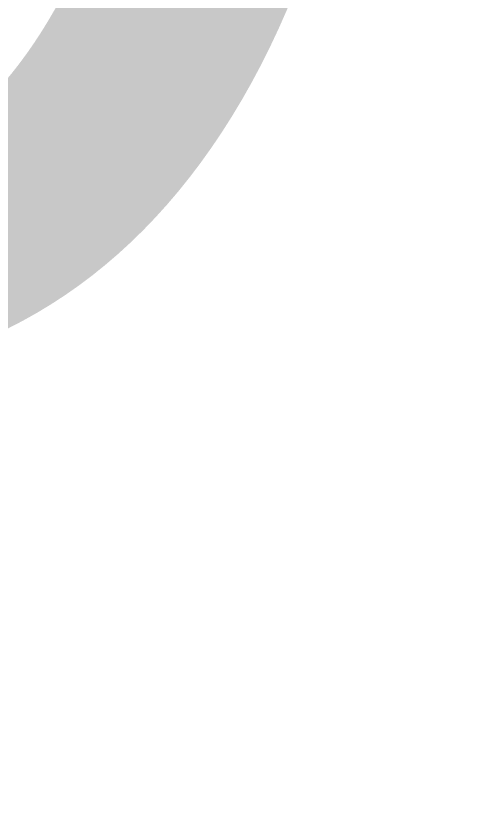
# Model space of a CAD drawing. Header units: millimetres. Extents: x -179928 to 528275, y -469666 to 511935.
# Drawn here: x 169895 to 170217, y 89401 to 89946 of the extents above; entities that cross this region are included whole.
import ezdxf

# ---------------------------------------------------------------- set-up
doc = ezdxf.new("R2010")
doc.units = ezdxf.units.MM
doc.linetypes.add('DASHED', pattern=[0.75, 0.5, -0.25])
for name, color, linetype in [('ad-Elevation 10', 8, 'Continuous'), ('ad-Furniture', 8, 'Continuous'), ('ad-Lvl-Plinth', 30, 'Continuous')]:
    doc.layers.add(name, color=color, linetype=linetype)
doc.layers.add('ad-Landscape', color=94, linetype='Continuous', lineweight=35)
doc.styles.add('Sections_The woods Site plan_Entrances$0$Standard', font='arial.ttf')

# ---------------------------------------------------------------- blocks, each defined once
blk = doc.blocks.new('zw$DAD3')
at = {"true_color": 0x7f5f3f, "transparency": 33554610}
h = blk.add_hatch(dxfattribs=at)
h.set_pattern_fill('DOTS', color=37, scale=20, angle=360)
h.set_pattern_definition([(360, (-800139.518, 271344.397), (15.875, 31.75), [0, -31.75])])
h.paths.add_polyline_path([(450, -2530), (2915, -2530), (2915, -450), (450, -450)])
at = {"layer": 'ad-Elevation 10'}
blk.add_lwpolyline([(450, -2530), (2915, -2530), (2915, -450), (450, -450)], close=True, dxfattribs=at)
at = {"layer": 'ad-Elevation 10', "linetype": 'DASHED'}
for points in [[(0, -1936.67), (3365, -1936.67)], [(0, -2036.67), (3365, -2036.67)]]:
    blk.add_lwpolyline(points, dxfattribs=at)
blk = doc.blocks.new('1625_East Villa')
at = {"layer": 'ad-Furniture'}
blk.add_blockref('zw$DAD3', (3610, 8185), dxfattribs=at)
blk = doc.blocks.new("All Plot's Villa Plans")
at = {"ltscale": 5}
blk.add_blockref('1625_East Villa', (163497.59, 83354.9), dxfattribs=at)
blk = doc.blocks.new('QRFQ')
at = {"layer": 'ad-Landscape', "color": 30, "true_color": 0xf26722}
for p, q in [((260795.86666, 1945731.36722, 129.91352), (260796.15577, 1945731.73485, 129.91352)), ((260796.28515, 1945731.18359, 129.91352), (260796.16403, 1945731.71464, 129.91352)), ((260795.92165, 1945731.20141, 129.91352), (260795.78166, 1945731.64417, 129.91352)), ((260796.10161, 1945731.4845, 129.91352), (260796.05216, 1945731.43662, 129.91352)), ((260796.17299, 1945731.45837, 129.91352), (260796.10161, 1945731.4845, 129.91352)), ((260796.15213, 1945731.34793, 129.91352), (260796.17299, 1945731.45837, 129.91352)), ((260796.05216, 1945731.43662, 129.91352), (260796.05414, 1945731.32823, 129.91352)), ((260796.07697, 1945731.33029, 129.91352), (260796.15213, 1945731.34793, 129.91352)), ((260796.05414, 1945731.32823, 129.91352), (260796.07697, 1945731.33029, 129.91352)), ((260795.8479, 1945731.12442, 129.91352), (260795.56985, 1945731.31198, 129.91352)), ((260795.83397, 1945730.52938, 129.91352), (260795.92165, 1945731.20141, 129.91352)), ((260795.8479, 1945731.12442, 129.91352), (260795.80129, 1945730.89644, 129.91352))]:
    blk.add_line(p, q, dxfattribs=at)
blk = doc.blocks.new('zw$E387')
at = {"color": 6, "xscale": 999.9541051248865, "yscale": 999.9541051248865, "zscale": 999.9541051248865, "rotation": 15.20137085992778}
blk.add_blockref('QRFQ', (258682016.24, -1945855522.03, 864252.81), dxfattribs=at)
blk = doc.blocks.new('zw$63CD')
at = {"layer": 'ad-Lvl-Plinth', "insert": (176960.24, -9085.25), "char_height": 1269.9849, "width": 5416.267, "attachment_point": 5, "style": 'Sections_The woods Site plan_Entrances$0$Standard', "bg_fill": 19, "box_fill_scale": 1.5, "bg_fill_color": 257, "bg_fill_transparency": 0}
blk.add_mtext('\\pxt4;498.32', dxfattribs=at)

msp = doc.modelspace()

# ---------------------------------------------------------------- block references
at = {"ltscale": 5}
msp.add_blockref("All Plot's Villa Plans", (0, 0), dxfattribs=at)

# ---------------------------------------------------------------- next in the draw order: block references
msp.add_blockref('zw$E387', (0, 0), dxfattribs=at)

# ---------------------------------------------------------------- next in the draw order: block references
at = {"layer": 'ad-Lvl-Plinth', "ltscale": 5}
msp.add_blockref('zw$63CD', (-5982.94, 99418.55), dxfattribs=at)

doc.saveas('drawing.dxf')
